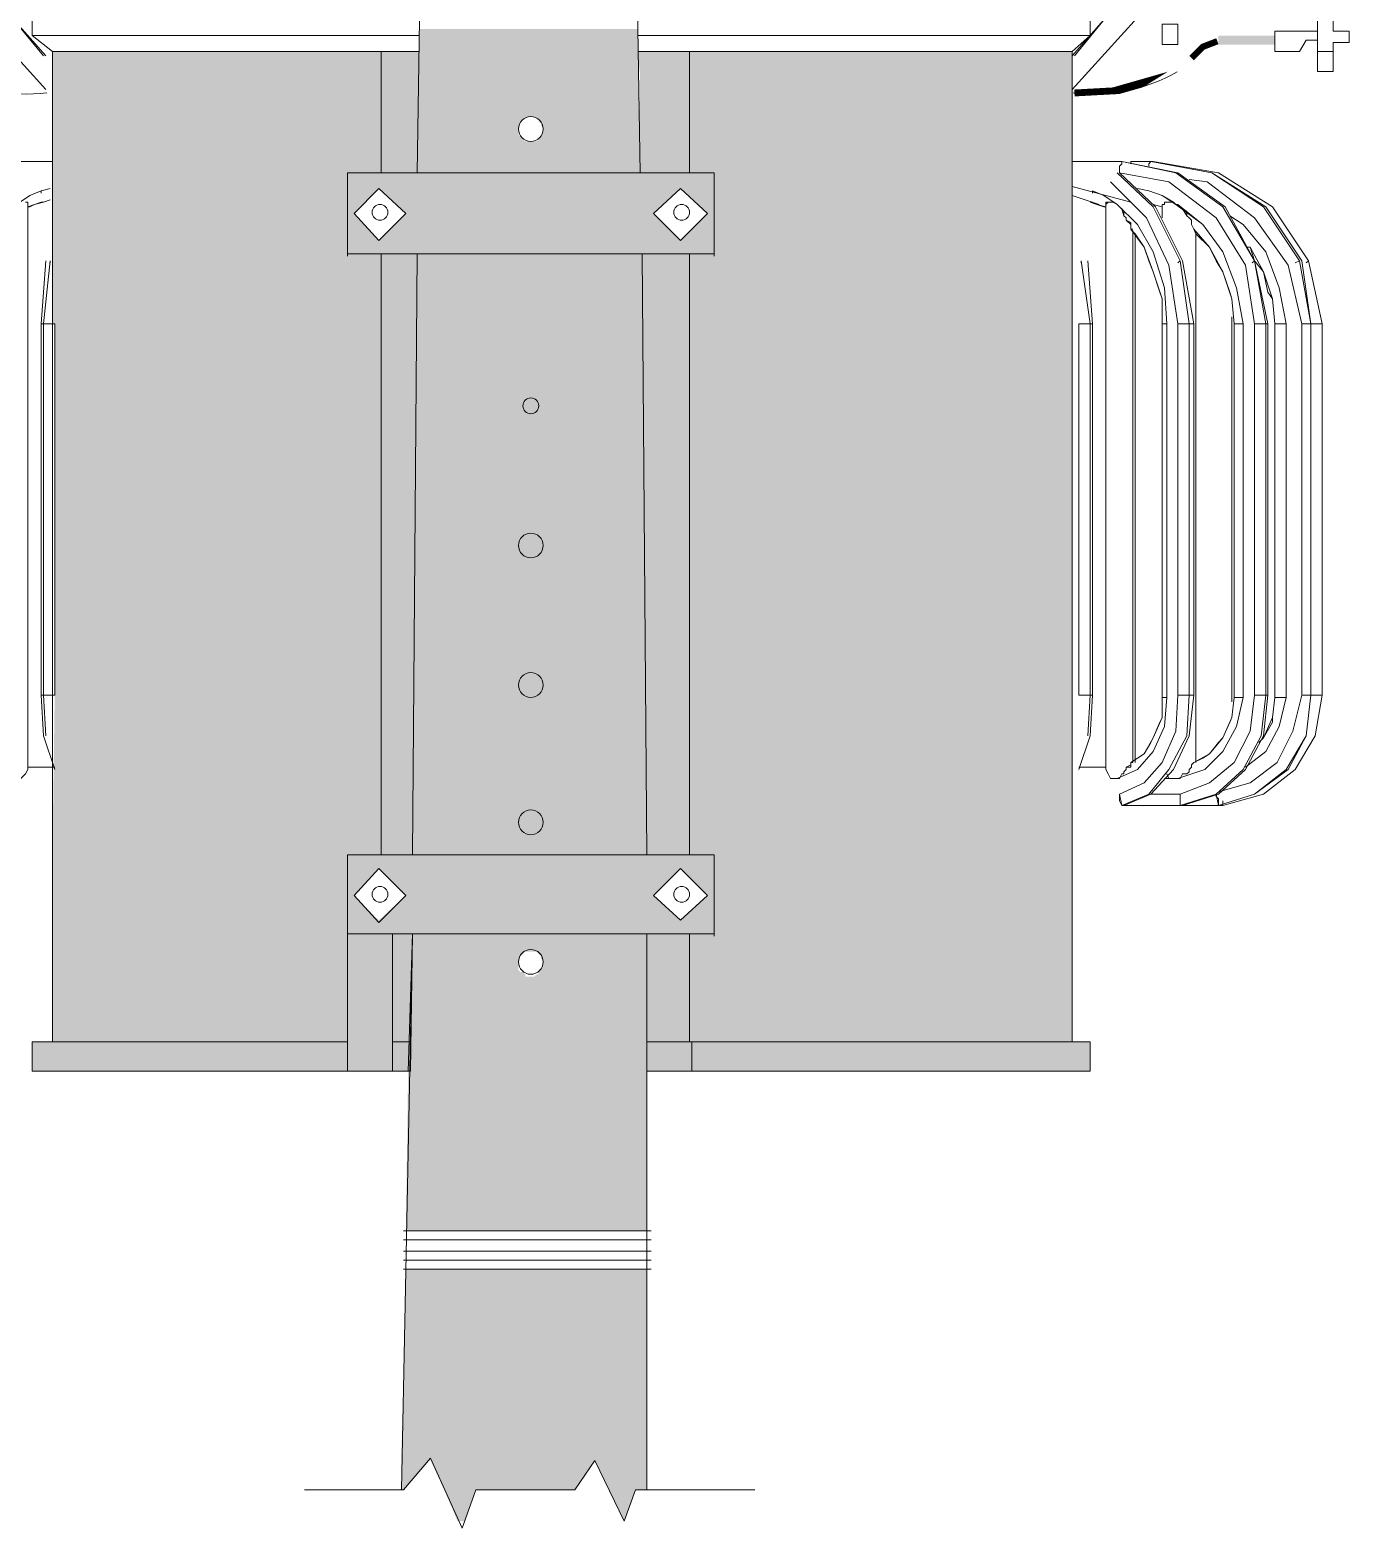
# Model space of a CAD drawing. Header units: millimetres. Extents: x 3949 to 6216, y -1987 to -943.
# Drawn here: x 4936.46 to 4965.07, y -1523.36 to -1490.87 of the extents above; entities that cross this region are included whole.
import ezdxf

# ---------------------------------------------------------------- set-up
doc = ezdxf.new("R2010")
doc.units = ezdxf.units.MM
doc.layers.add('PADRÃO DE ENTRADA', color=7, linetype='Continuous', lineweight=0)

msp = doc.modelspace()

# ---------------------------------------------------------------- linework, layer by layer
at = {"layer": 'PADRÃO DE ENTRADA', "lineweight": 5}
for points in [[(4948.86, -1437.194), (4949.104, -1452.133), (4949.641, -1490.848), (4949.69, -1493.972)], [(4936.752, -1491.434), (4936.069, -1490.604), (4936.752, -1491.434), (4936.069, -1490.604), (4936.801, -1491.434)], [(4936.508, -1490.994), (4936.508, -1490.36), (4936.508, -1490.994)], [(4959.112, -1491.434), (4959.795, -1490.604), (4959.112, -1491.434), (4959.795, -1490.604), (4959.063, -1491.434)], [(4959.454, -1490.994), (4959.454, -1490.36)], [(4964.384, -1490.897), (4963.457, -1490.897), (4963.457, -1491.092), (4963.457, -1491.336), (4963.994, -1491.336), (4964.14, -1491.092), (4964.384, -1491.092)], [(4937.094, -1490.994), (4938.754, -1490.994), (4944.905, -1490.994), (4936.508, -1490.994)], [(4959.063, -1508.423), (4959.063, -1492.654), (4959.063, -1495.73), (4959.063, -1492.654), (4959.063, -1491.824), (4959.063, -1491.336), (4959.454, -1490.994), (4958.917, -1490.994), (4957.208, -1490.994), (4954.816, -1490.994), (4949.641, -1490.994)], [(4937.387, -1491.336), (4936.947, -1491.336), (4936.947, -1491.824), (4936.947, -1492.654), (4936.947, -1494.217), (4936.947, -1512.817), (4936.947, -1508.423), (4936.947, -1512.817), (4936.947, -1508.423)], [(4936.947, -1492.654), (4936.947, -1491.824), (4936.947, -1491.336)], [(4944.075, -1493.972), (4944.075, -1491.336)], [(4959.063, -1491.336), (4958.575, -1491.336), (4956.964, -1491.336), (4954.669, -1491.336), (4949.641, -1491.336)], [(4950.764, -1493.972), (4950.764, -1491.336)], [(4964.384, -1491.336), (4964.726, -1491.336)], [(4936.947, -1493.728), (4936.947, -1492.654), (4936.947, -1493.728)], [(4933.139, -1505.299), (4933.139, -1497.243), (4933.383, -1495.974), (4934.018, -1494.949), (4934.995, -1494.168), (4936.117, -1493.972), (4936.117, -1493.875), (4936.117, -1493.826), (4936.069, -1493.777), (4936.069, -1493.728), (4936.166, -1493.728), (4936.947, -1493.728)], [(4963.018, -1505.299), (4963.018, -1497.243), (4962.822, -1495.974), (4962.188, -1494.949), (4961.162, -1494.168), (4960.088, -1493.972), (4960.088, -1493.875), (4960.088, -1493.826), (4960.137, -1493.777), (4960.137, -1493.728), (4959.063, -1493.728)], [(4959.942, -1493.728), (4960.039, -1493.728), (4960.137, -1493.728), (4959.844, -1493.728)], [(4960.723, -1493.826), (4960.723, -1493.777), (4960.772, -1493.728), (4960.332, -1493.728), (4960.332, -1493.777), (4960.332, -1493.728), (4960.43, -1493.728), (4960.528, -1493.728), (4960.674, -1493.728), (4960.772, -1493.728)], [(4960.821, -1493.728), (4960.772, -1493.728), (4960.821, -1493.728)], [(4960.772, -1493.728), (4962.09, -1493.972), (4960.772, -1493.728)], [(4960.821, -1493.728), (4962.236, -1493.972), (4960.821, -1493.728), (4962.236, -1493.972), (4960.821, -1493.728), (4962.236, -1493.972), (4960.821, -1493.728), (4962.236, -1493.972), (4963.408, -1494.705), (4964.189, -1495.876), (4964.14, -1495.925)], [(4951.301, -1495.779), (4951.301, -1493.972), (4943.343, -1493.972), (4943.343, -1495.779)], [(4961.358, -1505.299), (4961.358, -1497.243), (4961.162, -1495.974), (4960.674, -1494.949), (4959.893, -1494.168)], [(4961.406, -1495.876), (4960.821, -1494.705), (4960.039, -1493.972)], [(4960.088, -1493.972), (4960.869, -1494.705), (4961.455, -1495.876), (4961.699, -1497.243), (4961.699, -1505.299), (4961.699, -1503.297), (4961.699, -1501.296), (4961.699, -1499.294), (4961.699, -1497.243), (4961.602, -1497.243), (4961.406, -1495.876), (4961.358, -1495.925)], [(4961.406, -1507.691), (4962.188, -1507.447), (4962.236, -1507.691), (4962.334, -1507.691), (4963.213, -1507.447), (4963.896, -1506.91), (4964.336, -1506.178), (4963.896, -1506.91), (4964.336, -1506.178), (4964.482, -1505.299), (4964.433, -1505.299), (4964.384, -1505.299), (4964.238, -1505.299), (4964.189, -1505.299), (4964.14, -1505.299), (4964.092, -1505.299), (4964.043, -1505.299), (4964.043, -1497.243), (4963.75, -1495.974), (4963.018, -1494.949), (4961.992, -1494.168), (4961.602, -1494.119)], [(4963.994, -1495.876), (4963.213, -1494.705), (4962.09, -1493.972), (4963.262, -1494.705), (4964.043, -1495.876), (4964.238, -1497.243), (4963.994, -1495.876), (4963.896, -1495.925)], [(4935.873, -1495.095), (4935.873, -1495.046), (4935.922, -1494.998), (4935.922, -1494.949), (4935.971, -1494.9), (4935.971, -1494.802), (4936.069, -1494.754), (4936.117, -1494.705), (4936.166, -1494.656), (4935.678, -1495.095), (4936.166, -1494.656), (4936.459, -1494.461), (4936.703, -1494.363), (4936.703, -1494.412)], [(4936.899, -1494.314), (4936.703, -1494.363)], [(4959.063, -1494.265), (4960.332, -1494.607)], [(4960.332, -1495.095), (4960.332, -1495.046), (4960.235, -1494.998), (4960.235, -1494.949), (4960.186, -1494.9), (4960.186, -1494.802), (4960.137, -1494.754), (4960.088, -1494.705), (4960.039, -1494.656), (4960.479, -1495.095), (4960.039, -1494.656), (4959.747, -1494.461), (4959.502, -1494.363), (4959.502, -1494.412)], [(4961.016, -1494.461), (4961.309, -1494.656), (4961.26, -1494.607), (4961.016, -1494.461), (4960.723, -1494.363), (4960.479, -1494.314)], [(4936.166, -1507.105), (4936.264, -1507.105), (4936.362, -1507.008), (4936.41, -1506.91), (4936.41, -1506.861), (4936.41, -1494.705), (4936.557, -1494.656), (4936.752, -1494.607), (4936.899, -1494.558), (4936.752, -1494.607), (4936.703, -1494.607), (4936.557, -1494.656), (4936.459, -1494.705), (4936.41, -1494.705), (4936.41, -1494.656), (4936.41, -1494.607), (4936.362, -1494.607)], [(4960.039, -1507.105), (4959.893, -1507.105), (4959.844, -1507.008), (4959.795, -1506.91), (4959.795, -1506.861), (4959.795, -1494.705), (4959.6, -1494.656), (4959.454, -1494.607), (4959.502, -1494.607), (4959.6, -1494.656), (4959.747, -1494.705), (4959.795, -1494.705), (4959.795, -1494.656), (4959.795, -1494.607), (4959.844, -1494.607)], [(4959.795, -1494.656), (4959.844, -1494.607), (4959.893, -1494.607), (4959.942, -1494.607), (4960.039, -1494.656)], [(4960.137, -1494.754), (4960.186, -1494.9)], [(4961.065, -1494.607), (4961.065, -1494.656), (4961.016, -1494.656)], [(4961.016, -1494.949), (4961.016, -1494.705), (4961.016, -1494.656), (4961.065, -1494.656), (4961.065, -1494.607), (4961.114, -1494.607), (4961.162, -1494.607), (4961.26, -1494.607)], [(4961.358, -1494.656), (4961.895, -1495.095), (4961.309, -1494.656), (4961.358, -1494.656), (4961.406, -1494.705), (4961.455, -1494.754), (4961.553, -1494.802), (4961.553, -1494.9), (4961.602, -1494.949), (4961.651, -1494.998), (4961.651, -1495.046), (4961.651, -1495.095), (4961.699, -1495.193), (4961.748, -1495.291), (4962.041, -1495.584), (4961.699, -1495.193)], [(4961.455, -1494.754), (4961.553, -1494.9)], [(4960.235, -1494.949), (4960.235, -1494.998), (4960.332, -1495.095), (4960.332, -1495.193), (4960.43, -1495.291), (4960.625, -1495.584), (4960.723, -1495.876), (4960.821, -1496.121), (4960.625, -1495.584), (4960.332, -1495.193), (4960.381, -1495.193)], [(4961.016, -1496.706), (4960.967, -1496.56), (4960.821, -1496.121), (4961.016, -1496.706), (4961.016, -1497.243), (4961.016, -1505.348), (4961.016, -1503.297), (4961.016, -1501.296), (4961.016, -1499.294), (4961.016, -1497.243), (4961.065, -1497.243), (4961.114, -1497.243), (4961.114, -1499.294), (4961.114, -1501.296), (4961.114, -1503.297), (4961.114, -1505.348), (4961.114, -1497.243), (4961.065, -1496.462), (4960.821, -1495.681), (4960.479, -1495.095)], [(4961.065, -1507.105), (4961.309, -1507.105), (4961.358, -1507.105), (4961.943, -1506.91), (4962.334, -1506.519), (4962.627, -1505.982), (4962.773, -1505.348), (4962.773, -1497.243), (4962.627, -1496.462), (4962.334, -1495.681), (4961.895, -1495.095)], [(4961.602, -1494.949), (4961.651, -1494.998), (4961.651, -1495.095)], [(4962.822, -1506.861), (4963.262, -1506.519), (4963.555, -1505.982), (4963.701, -1505.348), (4963.701, -1497.243), (4963.555, -1496.462), (4963.262, -1495.681), (4962.773, -1495.095), (4962.48, -1494.9), (4962.773, -1495.095)], [(4961.016, -1505.787), (4961.016, -1505.348), (4961.065, -1505.348), (4961.114, -1505.348), (4961.065, -1505.982), (4960.821, -1506.519), (4960.479, -1506.91), (4960.039, -1507.105), (4960.088, -1507.105), (4960.137, -1507.008), (4960.186, -1507.008), (4960.186, -1506.959), (4960.235, -1506.91), (4960.235, -1506.861), (4960.332, -1506.861), (4960.332, -1506.812), (4960.332, -1506.763), (4960.479, -1506.666), (4960.625, -1506.568), (4960.332, -1506.763), (4960.381, -1506.763), (4960.381, -1495.242), (4960.381, -1506.763), (4960.381, -1495.242)], [(4960.43, -1506.763), (4960.43, -1495.291), (4960.43, -1506.763)], [(4961.748, -1505.104), (4961.748, -1495.242), (4961.748, -1506.763)], [(4951.301, -1495.73), (4943.343, -1495.73)], [(4944.075, -1508.765), (4944.075, -1495.73)], [(4949.738, -1495.73), (4949.836, -1508.765)], [(4950.764, -1508.765), (4950.764, -1495.73)], [(4962.529, -1505.787), (4962.48, -1505.885), (4962.334, -1506.226), (4962.236, -1506.324), (4962.041, -1506.568), (4962.334, -1506.226), (4962.529, -1505.787), (4962.578, -1505.348), (4962.627, -1505.348), (4962.676, -1505.348), (4962.773, -1505.348), (4962.773, -1503.297), (4962.773, -1501.296), (4962.773, -1499.294), (4962.773, -1497.243), (4962.676, -1497.243), (4962.627, -1497.243), (4962.578, -1497.243), (4962.529, -1496.706), (4962.334, -1496.121), (4962.041, -1495.584), (4962.188, -1495.876), (4962.334, -1496.121), (4962.48, -1496.56), (4962.529, -1496.706)], [(4963.408, -1505.787), (4963.408, -1505.885), (4963.213, -1506.226), (4963.115, -1506.324), (4963.213, -1506.226), (4963.408, -1505.787), (4963.457, -1505.348), (4963.506, -1505.348), (4963.555, -1505.348), (4963.603, -1505.348), (4963.701, -1505.348), (4963.701, -1503.297), (4963.701, -1501.296), (4963.701, -1499.294), (4963.701, -1497.243), (4963.603, -1497.243), (4963.555, -1497.243), (4963.506, -1497.243), (4963.457, -1497.243), (4963.457, -1499.294), (4963.457, -1501.296), (4963.457, -1503.297), (4963.457, -1505.348), (4963.457, -1497.243), (4963.408, -1496.706), (4963.213, -1496.121), (4962.92, -1495.584), (4962.871, -1495.584), (4962.92, -1495.584), (4963.018, -1495.876), (4963.213, -1496.121), (4963.31, -1496.56), (4963.408, -1496.706)], [(4936.801, -1495.876), (4936.703, -1497.243), (4936.703, -1505.299), (4936.703, -1503.297), (4936.703, -1501.296), (4936.703, -1499.294), (4936.703, -1497.243), (4936.752, -1497.243), (4936.899, -1495.876), (4936.899, -1495.925)], [(4959.405, -1495.876), (4959.502, -1497.243), (4959.502, -1505.299), (4959.502, -1503.297), (4959.502, -1501.296), (4959.502, -1499.294), (4959.502, -1497.243), (4959.454, -1497.243), (4959.258, -1495.876), (4959.258, -1495.925)], [(4963.018, -1495.876), (4962.969, -1495.925)], [(4964.043, -1505.299), (4964.043, -1503.297), (4964.043, -1501.296), (4964.043, -1499.294), (4964.043, -1497.243), (4964.092, -1497.243), (4964.14, -1497.243), (4964.189, -1497.243), (4964.238, -1497.243), (4964.238, -1499.294), (4964.238, -1501.296), (4964.238, -1503.297), (4964.238, -1501.296), (4964.238, -1499.294), (4964.238, -1497.243), (4964.384, -1497.243), (4964.433, -1497.243), (4964.482, -1497.243), (4964.482, -1499.294), (4964.482, -1501.296), (4964.482, -1503.297), (4964.482, -1505.299), (4964.482, -1497.243), (4964.189, -1495.876), (4964.482, -1497.243), (4964.189, -1495.876)], [(4961.016, -1505.494), (4961.016, -1497.097)], [(4962.529, -1497.097), (4962.529, -1505.445)], [(4936.996, -1497.243), (4936.996, -1505.299), (4936.996, -1503.297), (4936.996, -1501.296), (4936.996, -1499.294), (4936.996, -1497.243), (4936.899, -1497.243), (4936.85, -1497.243), (4936.801, -1497.243), (4936.752, -1497.243), (4936.752, -1499.294), (4936.752, -1501.296), (4936.752, -1503.297), (4936.752, -1505.299), (4936.752, -1497.243)], [(4959.21, -1497.243), (4959.21, -1505.299), (4959.21, -1503.297), (4959.21, -1501.296), (4959.21, -1499.294), (4959.21, -1497.243), (4959.258, -1497.243), (4959.307, -1497.243), (4959.405, -1497.243), (4959.454, -1497.243), (4959.454, -1499.294), (4959.454, -1501.296), (4959.454, -1503.297), (4959.454, -1505.299), (4959.454, -1497.243)], [(4962.578, -1506.763), (4962.92, -1506.08), (4963.018, -1505.299), (4962.92, -1506.08), (4962.578, -1506.763), (4962.041, -1507.203), (4961.406, -1507.447), (4960.772, -1507.447), (4961.26, -1506.91), (4961.602, -1506.178), (4961.699, -1505.299), (4961.602, -1505.299), (4961.553, -1505.299), (4961.455, -1505.299), (4961.406, -1505.299), (4961.358, -1505.299), (4961.358, -1503.297), (4961.358, -1501.296), (4961.358, -1499.294), (4961.358, -1497.243), (4961.406, -1497.243), (4961.455, -1497.243), (4961.553, -1497.243), (4961.602, -1497.243), (4961.602, -1499.294), (4961.602, -1501.296), (4961.602, -1503.297), (4961.602, -1505.299), (4961.602, -1497.243)], [(4963.262, -1497.243), (4963.262, -1505.299), (4963.262, -1503.297), (4963.262, -1501.296), (4963.262, -1499.294), (4963.262, -1497.243), (4963.213, -1497.243), (4963.164, -1497.243), (4963.115, -1497.243), (4963.018, -1497.243), (4963.018, -1499.294), (4963.018, -1501.296), (4963.018, -1503.297), (4963.018, -1505.299), (4963.115, -1505.299), (4963.164, -1505.299), (4963.213, -1505.299), (4963.262, -1505.299), (4963.31, -1505.299), (4963.213, -1506.178), (4962.822, -1506.91), (4962.236, -1507.447), (4961.455, -1507.691), (4962.236, -1507.691), (4961.455, -1507.691)], [(4936.996, -1505.299), (4936.899, -1505.299), (4936.85, -1505.299), (4936.801, -1505.299), (4936.752, -1505.299), (4936.703, -1505.299), (4936.752, -1506.178), (4936.996, -1506.91)], [(4936.801, -1506.178), (4936.752, -1505.299)], [(4959.21, -1505.299), (4959.258, -1505.299), (4959.307, -1505.299), (4959.405, -1505.299), (4959.454, -1505.299), (4959.502, -1505.299), (4959.454, -1506.178), (4959.21, -1506.91)], [(4959.405, -1506.178), (4959.454, -1505.299)], [(4961.602, -1505.299), (4961.553, -1506.178), (4961.162, -1506.91), (4960.723, -1507.447), (4960.137, -1507.691), (4960.186, -1507.691), (4960.137, -1507.691), (4960.088, -1507.593), (4960.088, -1507.545), (4960.088, -1507.496), (4960.088, -1507.447), (4960.625, -1507.203), (4961.016, -1506.763), (4961.309, -1506.08), (4961.016, -1506.763)], [(4962.334, -1507.691), (4962.334, -1507.593), (4962.334, -1507.691), (4962.236, -1507.691), (4962.236, -1507.593), (4962.236, -1507.545), (4962.188, -1507.496), (4962.188, -1507.447), (4962.773, -1506.91), (4963.164, -1506.178), (4963.262, -1505.299)], [(4964.14, -1506.178), (4964.238, -1505.299), (4964.14, -1506.178)], [(4963.506, -1506.763), (4963.847, -1506.08), (4963.506, -1506.763), (4962.92, -1507.203), (4962.236, -1507.398)], [(4960.332, -1506.812), (4960.235, -1506.861)], [(4961.114, -1507.008), (4961.162, -1507.105), (4961.309, -1507.105), (4961.358, -1507.105), (4961.406, -1507.105), (4961.455, -1507.008), (4961.553, -1507.008), (4961.602, -1506.959), (4961.602, -1506.91), (4961.651, -1506.861), (4961.651, -1506.812), (4961.699, -1506.763)], [(4961.651, -1506.812), (4961.651, -1506.861)], [(4961.602, -1506.91), (4961.602, -1506.959)], [(4960.088, -1507.447), (4960.137, -1507.691)], [(4960.186, -1507.691), (4961.406, -1507.691), (4960.186, -1507.691), (4960.772, -1507.447)], [(4963.018, -1507.447), (4962.236, -1507.691), (4963.018, -1507.447)], [(4959.063, -1508.423), (4959.063, -1512.817), (4959.063, -1508.423)], [(4951.301, -1510.523), (4951.301, -1508.765), (4943.343, -1508.765), (4943.343, -1510.474), (4951.301, -1510.474)], [(4944.759, -1510.474), (4944.515, -1522.532)], [(4949.836, -1510.474), (4949.836, -1522.532)], [(4950.764, -1512.817), (4950.764, -1510.474)], [(4936.508, -1512.817), (4937.094, -1512.817), (4936.508, -1512.817), (4936.508, -1513.452), (4944.319, -1513.452)], [(4937.094, -1512.817), (4938.754, -1512.817), (4937.094, -1512.817)], [(4938.754, -1512.817), (4941.195, -1512.817), (4938.754, -1512.817)], [(4943.343, -1512.817), (4941.195, -1512.817)], [(4944.71, -1512.817), (4944.319, -1512.817)], [(4951.935, -1512.817), (4954.816, -1512.817), (4951.935, -1512.817), (4949.836, -1512.817)], [(4950.812, -1513.452), (4950.812, -1512.817)], [(4959.454, -1512.817), (4958.917, -1512.817), (4957.208, -1512.817), (4958.917, -1512.817), (4959.454, -1512.817), (4959.454, -1513.452), (4958.917, -1513.452), (4959.454, -1513.452)], [(4950.178, -1513.452), (4951.935, -1513.452), (4949.836, -1513.452)], [(4954.816, -1513.452), (4951.935, -1513.452), (4954.816, -1513.452)], [(4944.563, -1516.918), (4949.787, -1516.918)], [(4944.71, -1516.918), (4949.934, -1516.918)], [(4944.563, -1517.113), (4949.787, -1517.113)], [(4944.71, -1517.113), (4949.934, -1517.113)], [(4944.563, -1517.553), (4949.787, -1517.553)], [(4944.71, -1517.553), (4949.934, -1517.553)], [(4944.563, -1517.748), (4949.787, -1517.748)], [(4944.71, -1517.748), (4949.934, -1517.748)], [(4942.415, -1522.532), (4944.563, -1522.532), (4945.149, -1521.849), (4945.833, -1523.362), (4946.126, -1522.532), (4948.274, -1522.532), (4948.713, -1521.898), (4949.348, -1523.216), (4949.592, -1522.532), (4952.179, -1522.532)]]:
    msp.add_lwpolyline(points, dxfattribs=at)
for points in [[(4935.385, -1490.604), (4936.801, -1492.166)], [(4960.479, -1490.604), (4959.063, -1492.166)], [(4964.726, -1491.141), (4965.068, -1491.141), (4965.068, -1490.897), (4964.726, -1490.897), (4964.726, -1490.457), (4964.384, -1490.457), (4964.384, -1491.776), (4964.726, -1491.776)], [(4961.358, -1490.75), (4961.016, -1490.75), (4961.016, -1491.19), (4961.358, -1491.19)], [(4944.905, -1491.336), (4938.998, -1491.336), (4937.436, -1491.336), (4936.947, -1491.336), (4936.508, -1490.994), (4937.094, -1490.994), (4936.508, -1490.994), (4936.947, -1491.336)], [(4961.358, -1493.972), (4962.383, -1494.705), (4963.018, -1495.876), (4962.334, -1494.705), (4961.309, -1493.972), (4960.137, -1493.728)], [(4944.612, -1494.851), (4944.026, -1495.437), (4943.489, -1494.851), (4944.026, -1494.314)], [(4951.154, -1494.851), (4950.568, -1495.437), (4949.982, -1494.851), (4950.568, -1494.314)], [(4959.063, -1494.461), (4959.649, -1494.656)], [(4960.821, -1494.656), (4961.016, -1494.705)], [(4963.31, -1497.243), (4963.31, -1505.299), (4963.31, -1503.297), (4963.31, -1501.296), (4963.31, -1499.294), (4963.31, -1497.243), (4963.262, -1497.243), (4963.018, -1495.876)], [(4962.578, -1503.297), (4962.578, -1501.296), (4962.578, -1499.294), (4962.578, -1497.243), (4962.578, -1505.348)], [(4964.238, -1505.299), (4964.238, -1503.297), (4964.238, -1505.299), (4964.238, -1497.243)], [(4961.309, -1506.08), (4961.358, -1505.299)], [(4963.847, -1506.08), (4964.043, -1505.299)], [(4961.016, -1505.787), (4960.967, -1505.885), (4960.821, -1506.226)], [(4960.821, -1506.226), (4960.625, -1506.568), (4960.772, -1506.324)], [(4963.75, -1506.91), (4963.018, -1507.447), (4963.701, -1506.91), (4964.14, -1506.178)], [(4936.41, -1506.861), (4936.996, -1506.861)], [(4959.795, -1506.861), (4959.21, -1506.861)], [(4961.895, -1506.666), (4961.699, -1506.763), (4962.041, -1506.568)], [(4961.406, -1507.691), (4961.406, -1507.447), (4961.406, -1507.496), (4961.406, -1507.545), (4961.406, -1507.593), (4961.406, -1507.691), (4961.455, -1507.691)], [(4944.612, -1509.644), (4944.026, -1510.23), (4943.489, -1509.644), (4944.026, -1509.058)], [(4951.154, -1509.644), (4950.568, -1510.181), (4949.982, -1509.644), (4950.568, -1509.058)], [(4954.816, -1512.817), (4957.208, -1512.817)], [(4944.71, -1513.452), (4944.319, -1513.452)], [(4957.208, -1513.452), (4954.816, -1513.452)], [(4958.917, -1513.452), (4957.208, -1513.452)], [(4949.787, -1517.357), (4944.563, -1517.357)], [(4949.934, -1517.357), (4944.71, -1517.357)]]:
    msp.add_lwpolyline(points, close=True, dxfattribs=at)
at = {"layer": 'PADRÃO DE ENTRADA', "color": 7, "lineweight": 5}
for points in [[(4944.905, -1490.653), (4944.856, -1493.972)], [(4944.856, -1495.73), (4944.759, -1508.765)], [(4943.343, -1513.452), (4943.343, -1510.474)], [(4944.319, -1513.452), (4944.319, -1510.474)], [(4944.759, -1510.474), (4944.71, -1513.452)]]:
    msp.add_lwpolyline(points, dxfattribs=at)
at = {"layer": 'PADRÃO DE ENTRADA', "lineweight": 0, "const_width": 0.138}
msp.add_lwpolyline([(4962.212, -1491.116), (4961.895, -1491.238), (4961.651, -1491.483)], dxfattribs=at)
at = {"layer": 'PADRÃO DE ENTRADA', "lineweight": 0}
for points in [[(4934.213, -1491.458, 0.176, 0.176, 0), (4934.995, -1491.946, 0.146, 0.146, 0), (4935.849, -1492.19, 0, 0, 0), (4936.752, -1492.239, 0, 0, 0)], [(4959.112, -1492.239, 0.149, 0.149, 0), (4960.015, -1492.19, 0.176, 0.176, 0), (4960.869, -1491.946, 0, 0, 0), (4961.651, -1491.458, 0, 0, 0)]]:
    msp.add_lwpolyline(points, format="xyseb", dxfattribs=at)
at = {"layer": 'PADRÃO DE ENTRADA', "color": 7, "lineweight": 5}
msp.add_lwpolyline([(4944.319, -1510.474), (4944.319, -1513.452), (4944.661, -1513.452), (4944.759, -1510.474)], close=True, dxfattribs=at)
at = {"layer": 'PADRÃO DE ENTRADA', "lineweight": 5}
for centre, radius in [((4947.322, -1493.02), 0.268), ((4944.051, -1494.827), 0.171), ((4950.593, -1494.827), 0.171), ((4947.322, -1499.025), 0.171), ((4947.322, -1502.052), 0.268), ((4947.322, -1505.079), 0.268), ((4947.322, -1508.057), 0.268), ((4944.051, -1509.619), 0.171), ((4950.593, -1509.619), 0.171), ((4947.322, -1511.084), 0.268)]:
    msp.add_circle(centre, radius, dxfattribs=at)
for centre, start, end in [((4936.386, -1488.627), 240.0514, 276.9537), ((4959.527, -1488.627), 263.0446, 299.9503)]:
    msp.add_arc(centre, 3.637, start, end, dxfattribs=at)
at = {"layer": 'PADRÃO DE ENTRADA', "color": 8}
for points in [[(4944.905, -1490.848), (4949.69, -1492.752), (4944.856, -1492.752)], [(4949.641, -1490.848), (4944.905, -1490.848), (4949.69, -1492.752)], [(4947.248, -1492.752), (4947.248, -1492.752), (4944.856, -1492.752)], [(4947.248, -1492.752), (4944.856, -1492.752), (4947.297, -1492.752)], [(4947.248, -1492.752), (4944.856, -1492.752), (4947.2, -1492.801)], [(4944.856, -1492.752), (4947.2, -1492.801), (4944.856, -1492.801)], [(4947.151, -1492.801), (4947.151, -1492.801), (4944.856, -1492.801)], [(4947.151, -1492.801), (4944.856, -1492.801), (4947.2, -1492.801)], [(4947.151, -1492.801), (4944.856, -1492.801), (4947.102, -1492.85)], [(4944.856, -1492.801), (4947.102, -1492.85), (4944.856, -1492.85)], [(4947.102, -1492.85), (4944.856, -1492.85), (4947.102, -1492.898)], [(4944.856, -1492.85), (4947.102, -1492.898), (4944.856, -1492.898)], [(4947.102, -1492.898), (4944.856, -1492.898), (4947.053, -1492.947)], [(4944.856, -1492.898), (4947.053, -1492.947), (4944.856, -1492.947)], [(4947.346, -1492.752), (4949.69, -1492.752), (4947.395, -1492.752)], [(4949.69, -1492.752), (4947.395, -1492.752), (4949.69, -1492.801)], [(4947.395, -1492.752), (4949.69, -1492.801), (4947.444, -1492.801)], [(4947.444, -1492.801), (4949.69, -1492.801), (4947.493, -1492.801)], [(4949.69, -1492.801), (4947.493, -1492.801), (4949.69, -1492.85)], [(4947.493, -1492.801), (4949.69, -1492.85), (4947.493, -1492.85)], [(4949.69, -1492.85), (4947.493, -1492.85), (4949.69, -1492.898)], [(4947.493, -1492.85), (4949.69, -1492.898), (4947.541, -1492.898)], [(4949.69, -1492.898), (4947.541, -1492.898), (4949.69, -1492.947)], [(4947.541, -1492.898), (4949.69, -1492.947), (4947.541, -1492.947)], [(4947.053, -1492.947), (4944.856, -1492.947), (4947.053, -1492.996)], [(4944.856, -1492.947), (4947.053, -1492.996), (4944.856, -1492.996)], [(4947.053, -1492.996), (4944.856, -1492.996), (4947.053, -1493.045)], [(4944.856, -1492.996), (4947.053, -1493.045), (4944.856, -1493.045)], [(4947.053, -1493.045), (4944.856, -1493.045), (4947.053, -1493.094)], [(4944.856, -1493.045), (4947.053, -1493.094), (4944.856, -1493.094)], [(4947.053, -1493.094), (4944.856, -1493.094), (4947.053, -1493.142)], [(4944.856, -1493.094), (4947.053, -1493.142), (4944.856, -1493.142)], [(4947.053, -1493.142), (4944.856, -1493.142), (4947.102, -1493.191)], [(4944.856, -1493.142), (4947.102, -1493.191), (4944.856, -1493.191)], [(4944.856, -1493.191), (4947.102, -1493.191), (4947.102, -1493.191)], [(4947.102, -1493.191), (4947.102, -1493.191), (4944.856, -1493.191)], [(4947.102, -1493.191), (4944.856, -1493.191), (4947.151, -1493.24)], [(4944.856, -1493.191), (4947.151, -1493.24), (4944.856, -1493.24)], [(4947.151, -1493.24), (4944.856, -1493.24), (4947.2, -1493.289)], [(4944.856, -1493.24), (4947.2, -1493.289), (4944.856, -1493.289)], [(4947.493, -1493.24), (4949.69, -1493.289), (4947.444, -1493.289)], [(4947.541, -1493.191), (4949.69, -1493.191), (4947.493, -1493.191)], [(4949.69, -1493.191), (4947.493, -1493.191), (4949.69, -1493.24)], [(4947.493, -1493.191), (4949.69, -1493.24), (4947.493, -1493.24)], [(4949.69, -1493.24), (4947.493, -1493.24), (4949.69, -1493.289)], [(4949.69, -1492.947), (4947.541, -1492.947), (4949.69, -1492.996)], [(4947.541, -1492.947), (4949.69, -1492.996), (4947.59, -1492.996)], [(4947.59, -1493.094), (4949.69, -1493.142), (4947.541, -1493.142)], [(4949.69, -1493.142), (4947.541, -1493.142), (4949.69, -1493.191)], [(4947.541, -1493.142), (4949.69, -1493.191), (4947.541, -1493.191)], [(4949.69, -1492.996), (4947.59, -1492.996), (4949.69, -1493.045)], [(4947.59, -1492.996), (4949.69, -1493.045), (4947.59, -1493.045)], [(4949.69, -1493.045), (4947.59, -1493.045), (4949.69, -1493.094)], [(4947.59, -1493.045), (4949.69, -1493.094), (4947.59, -1493.094)], [(4949.69, -1493.094), (4947.59, -1493.094), (4949.69, -1493.142)], [(4947.248, -1493.289), (4947.248, -1493.289), (4944.856, -1493.289)], [(4947.248, -1493.289), (4944.856, -1493.289), (4947.2, -1493.289)], [(4947.297, -1493.289), (4947.297, -1493.289), (4944.856, -1493.289)], [(4947.297, -1493.289), (4944.856, -1493.289), (4947.248, -1493.289)], [(4949.69, -1493.289), (4944.856, -1493.289), (4949.69, -1493.972)], [(4944.856, -1493.289), (4949.69, -1493.972), (4944.856, -1493.972)], [(4947.395, -1493.289), (4949.69, -1493.289), (4947.346, -1493.289)], [(4947.444, -1493.289), (4949.69, -1493.289), (4947.395, -1493.289)], [(4944.856, -1495.73), (4949.836, -1508.765), (4944.759, -1508.765)], [(4949.738, -1495.73), (4944.856, -1495.73), (4949.836, -1508.765)], [(4944.759, -1510.474), (4949.836, -1510.864), (4944.71, -1510.864)], [(4949.836, -1510.474), (4944.759, -1510.474), (4949.836, -1510.864)], [(4947.297, -1510.864), (4947.297, -1510.864), (4944.71, -1510.864)], [(4947.297, -1510.864), (4944.71, -1510.864), (4947.346, -1510.864)], [(4947.2, -1510.864), (4947.2, -1510.864), (4944.71, -1510.864)], [(4947.2, -1510.864), (4944.71, -1510.864), (4947.297, -1510.864)], [(4944.71, -1510.864), (4947.2, -1510.864), (4947.2, -1510.864)], [(4947.2, -1510.864), (4947.2, -1510.864), (4944.71, -1510.864)], [(4947.2, -1510.864), (4944.71, -1510.864), (4947.151, -1510.913)], [(4944.71, -1510.864), (4947.151, -1510.913), (4944.71, -1510.913)], [(4947.151, -1510.913), (4944.71, -1510.913), (4947.102, -1510.962)], [(4944.71, -1510.913), (4947.102, -1510.962), (4944.71, -1510.962)], [(4947.102, -1510.962), (4944.71, -1510.962), (4947.053, -1511.011)], [(4944.71, -1510.962), (4947.053, -1511.011), (4944.71, -1511.011)], [(4947.053, -1511.011), (4944.71, -1511.011), (4947.053, -1511.06)], [(4944.71, -1511.011), (4947.053, -1511.06), (4944.71, -1511.06)], [(4947.053, -1511.06), (4944.71, -1511.06), (4947.053, -1511.108)], [(4944.71, -1511.06), (4947.053, -1511.108), (4944.71, -1511.108)], [(4947.053, -1511.108), (4944.71, -1511.108), (4947.053, -1511.157)], [(4944.71, -1511.108), (4947.053, -1511.157), (4944.71, -1511.157)], [(4947.346, -1510.864), (4949.836, -1510.864), (4949.836, -1510.864)], [(4949.836, -1510.864), (4949.836, -1510.864), (4947.346, -1510.864)], [(4947.346, -1510.864), (4949.836, -1510.864), (4947.395, -1510.864)], [(4947.395, -1510.864), (4949.836, -1510.864), (4947.444, -1510.864)], [(4949.836, -1510.864), (4947.444, -1510.864), (4949.836, -1510.913)], [(4947.444, -1510.864), (4949.836, -1510.913), (4947.493, -1510.913)], [(4947.493, -1510.913), (4949.836, -1510.913), (4949.836, -1510.913)], [(4949.836, -1510.913), (4949.836, -1510.913), (4947.493, -1510.913)], [(4949.836, -1510.913), (4947.493, -1510.913), (4949.836, -1510.962)], [(4947.493, -1510.913), (4949.836, -1510.962), (4947.541, -1510.962)], [(4949.836, -1510.962), (4947.541, -1510.962), (4949.836, -1511.011)], [(4947.541, -1510.962), (4949.836, -1511.011), (4947.541, -1511.011)], [(4949.836, -1511.011), (4947.541, -1511.011), (4949.836, -1511.06)], [(4947.541, -1511.011), (4949.836, -1511.06), (4947.59, -1511.06)], [(4949.836, -1511.06), (4947.59, -1511.06), (4949.836, -1511.108)], [(4947.59, -1511.06), (4949.836, -1511.108), (4947.59, -1511.108)], [(4949.836, -1511.108), (4947.59, -1511.108), (4949.836, -1511.157)], [(4947.59, -1511.108), (4949.836, -1511.157), (4947.59, -1511.157)], [(4944.71, -1511.401), (4949.836, -1513.452), (4944.661, -1513.452)], [(4947.053, -1511.157), (4944.71, -1511.157), (4947.053, -1511.206)], [(4944.71, -1511.157), (4947.053, -1511.206), (4944.71, -1511.206)], [(4947.053, -1511.206), (4944.71, -1511.206), (4947.053, -1511.255)], [(4944.71, -1511.206), (4947.053, -1511.255), (4944.71, -1511.255)], [(4947.053, -1511.255), (4944.71, -1511.255), (4947.102, -1511.304)], [(4944.71, -1511.255), (4947.102, -1511.304), (4944.71, -1511.304)], [(4947.151, -1511.304), (4947.151, -1511.304), (4944.71, -1511.304)], [(4947.151, -1511.304), (4944.71, -1511.304), (4947.102, -1511.304)], [(4947.151, -1511.304), (4944.71, -1511.304), (4947.2, -1511.353)], [(4944.71, -1511.304), (4947.2, -1511.353), (4944.71, -1511.353)], [(4947.2, -1511.353), (4944.71, -1511.353), (4947.2, -1511.401)], [(4944.71, -1511.353), (4947.2, -1511.401), (4944.71, -1511.401)], [(4947.297, -1511.401), (4947.297, -1511.401), (4944.71, -1511.401)], [(4947.297, -1511.401), (4944.71, -1511.401), (4947.2, -1511.401)], [(4947.346, -1511.401), (4947.346, -1511.401), (4944.71, -1511.401)], [(4947.346, -1511.401), (4944.71, -1511.401), (4947.297, -1511.401)], [(4949.836, -1511.401), (4944.71, -1511.401), (4949.836, -1513.452)], [(4947.395, -1511.401), (4949.836, -1511.401), (4947.346, -1511.401)], [(4947.444, -1511.353), (4949.836, -1511.401), (4947.395, -1511.401)], [(4947.493, -1511.353), (4949.836, -1511.353), (4947.444, -1511.353)], [(4949.836, -1511.353), (4947.444, -1511.353), (4949.836, -1511.401)], [(4947.541, -1511.255), (4949.836, -1511.304), (4947.493, -1511.304)], [(4949.836, -1511.304), (4947.493, -1511.304), (4949.836, -1511.353)], [(4947.493, -1511.304), (4949.836, -1511.353), (4947.493, -1511.353)], [(4947.59, -1511.157), (4949.836, -1511.206), (4947.541, -1511.206)], [(4949.836, -1511.206), (4947.541, -1511.206), (4949.836, -1511.255)], [(4947.541, -1511.206), (4949.836, -1511.255), (4947.541, -1511.255)], [(4949.836, -1511.255), (4947.541, -1511.255), (4949.836, -1511.304)], [(4949.836, -1511.157), (4947.59, -1511.157), (4949.836, -1511.206)], [(4944.661, -1513.452), (4949.836, -1516.918), (4944.612, -1516.918)], [(4949.836, -1513.452), (4944.661, -1513.452), (4949.836, -1516.918)], [(4944.612, -1517.748), (4949.836, -1521.849), (4944.515, -1521.849)], [(4949.836, -1517.748), (4944.612, -1517.748), (4949.836, -1521.849)], [(4945.149, -1521.849), (4944.515, -1521.849), (4944.563, -1522.532)], [(4944.515, -1521.849), (4944.563, -1522.532), (4944.515, -1522.532)], [(4949.836, -1521.849), (4945.149, -1521.849), (4949.836, -1521.898)], [(4945.149, -1521.849), (4949.836, -1521.898), (4945.149, -1521.898)], [(4948.713, -1521.898), (4945.149, -1521.898), (4948.274, -1522.532)], [(4945.149, -1521.898), (4948.274, -1522.532), (4945.442, -1522.532)], [(4949.836, -1521.898), (4948.713, -1521.898), (4949.836, -1522.532)], [(4948.713, -1521.898), (4949.836, -1522.532), (4949.006, -1522.532)], [(4945.442, -1522.532), (4945.735, -1523.216), (4945.882, -1523.216)], [(4945.442, -1522.532), (4946.126, -1522.532), (4945.882, -1523.216)], [(4949.006, -1522.532), (4949.592, -1522.532), (4949.348, -1523.216)]]:
    msp.add_solid(points, dxfattribs=at)
at = {"layer": 'PADRÃO DE ENTRADA', "transparency": 33554559}
for points in [[(4962.236, -1490.994), (4962.236, -1491.19), (4963.457, -1490.994)], [(4962.236, -1491.19), (4963.457, -1490.994), (4963.457, -1491.19)], [(4944.759, -1510.474), (4949.836, -1510.474), (4949.836, -1510.474)], [(4949.836, -1510.474), (4949.836, -1510.474), (4944.759, -1510.474)], [(4943.343, -1512.817), (4936.508, -1512.817), (4943.343, -1513.452)], [(4936.508, -1512.817), (4943.343, -1513.452), (4936.508, -1513.452)], [(4944.71, -1512.817), (4944.319, -1512.817), (4944.661, -1513.452)], [(4944.319, -1512.817), (4944.661, -1513.452), (4944.319, -1513.452)], [(4944.71, -1512.817), (4944.71, -1513.452), (4944.661, -1513.452)], [(4949.836, -1512.817), (4951.935, -1512.817), (4951.935, -1512.817)], [(4951.935, -1512.817), (4949.836, -1512.817), (4951.935, -1513.452)], [(4949.836, -1512.817), (4951.935, -1513.452), (4949.836, -1513.452)], [(4959.454, -1512.817), (4951.935, -1512.817), (4959.454, -1513.452)], [(4951.935, -1512.817), (4959.454, -1513.452), (4951.935, -1513.452)], [(4949.836, -1513.452), (4951.935, -1513.452), (4951.935, -1513.452)], [(4951.935, -1513.452), (4959.454, -1513.452), (4959.454, -1513.452)], [(4959.454, -1513.452), (4959.454, -1513.452), (4951.935, -1513.452)]]:
    msp.add_solid(points, dxfattribs=at)
at = {"layer": 'PADRÃO DE ENTRADA', "color": 9, "true_color": 0xc6c7c9, "transparency": 33554559}
for points in [[(4944.075, -1491.336), (4936.947, -1491.336), (4944.075, -1491.824)], [(4936.947, -1491.336), (4944.075, -1491.824), (4936.947, -1491.824)], [(4944.905, -1491.336), (4944.075, -1491.336), (4944.856, -1493.972)], [(4944.075, -1491.336), (4944.856, -1493.972), (4944.075, -1493.972)], [(4950.764, -1491.336), (4949.641, -1491.336), (4950.764, -1491.824)], [(4949.641, -1491.336), (4950.764, -1491.824), (4949.69, -1491.824)], [(4959.063, -1491.336), (4950.764, -1491.336), (4959.063, -1491.824)], [(4950.764, -1491.336), (4959.063, -1491.824), (4950.764, -1491.824)], [(4944.075, -1491.824), (4936.947, -1491.824), (4944.075, -1492.654)], [(4936.947, -1491.824), (4944.075, -1492.654), (4936.947, -1492.654)], [(4950.764, -1491.824), (4949.69, -1491.824), (4950.764, -1493.972)], [(4949.69, -1491.824), (4950.764, -1493.972), (4949.69, -1493.972)], [(4959.063, -1491.824), (4950.764, -1491.824), (4959.063, -1492.654)], [(4950.764, -1491.824), (4959.063, -1492.654), (4950.764, -1492.654)], [(4944.075, -1492.654), (4936.947, -1492.654), (4944.075, -1493.972)], [(4936.947, -1492.654), (4944.075, -1493.972), (4936.947, -1493.972)], [(4959.063, -1492.654), (4950.764, -1492.654), (4959.063, -1493.972)], [(4950.764, -1492.654), (4959.063, -1493.972), (4950.764, -1493.972)], [(4943.343, -1493.972), (4936.947, -1493.972), (4943.343, -1494.217)], [(4936.947, -1493.972), (4943.343, -1494.217), (4936.947, -1494.217)], [(4951.301, -1493.972), (4943.343, -1493.972), (4951.301, -1494.314)], [(4943.343, -1493.972), (4951.301, -1494.314), (4943.343, -1494.314)], [(4959.063, -1493.972), (4951.301, -1493.972), (4959.063, -1495.73)], [(4951.301, -1493.972), (4959.063, -1495.73), (4951.301, -1495.73)], [(4943.343, -1494.217), (4936.947, -1494.217), (4943.343, -1495.73)], [(4936.947, -1494.217), (4943.343, -1495.73), (4936.947, -1495.73)], [(4943.343, -1494.314), (4950.568, -1494.314), (4950.568, -1494.314)], [(4950.568, -1494.314), (4950.568, -1494.314), (4943.343, -1494.314)], [(4944.026, -1494.314), (4943.343, -1494.314), (4943.489, -1494.851)], [(4943.343, -1494.314), (4943.489, -1494.851), (4943.343, -1494.851)], [(4950.568, -1494.314), (4944.026, -1494.314), (4949.982, -1494.851)], [(4944.026, -1494.314), (4949.982, -1494.851), (4944.612, -1494.851)], [(4951.301, -1494.314), (4950.568, -1494.314), (4951.301, -1494.851)], [(4950.568, -1494.314), (4951.301, -1494.851), (4951.154, -1494.851)], [(4943.343, -1494.851), (4943.489, -1494.851), (4943.489, -1494.851)], [(4943.489, -1494.851), (4943.489, -1494.851), (4943.343, -1494.851)], [(4943.489, -1494.851), (4943.343, -1494.851), (4944.026, -1495.437)], [(4943.343, -1494.851), (4944.026, -1495.437), (4943.343, -1495.437)], [(4944.612, -1494.851), (4950.568, -1495.437), (4944.026, -1495.437)], [(4944.612, -1494.851), (4949.982, -1494.851), (4949.982, -1494.851)], [(4949.982, -1494.851), (4949.982, -1494.851), (4944.612, -1494.851)], [(4949.982, -1494.851), (4944.612, -1494.851), (4950.568, -1495.437)], [(4951.154, -1494.851), (4951.301, -1495.437), (4950.568, -1495.437)], [(4951.154, -1494.851), (4951.301, -1494.851), (4951.301, -1494.851)], [(4951.301, -1494.851), (4951.301, -1494.851), (4951.154, -1494.851)], [(4951.301, -1494.851), (4951.154, -1494.851), (4951.301, -1495.437)], [(4943.343, -1495.437), (4944.026, -1495.437), (4944.026, -1495.437)], [(4944.026, -1495.437), (4944.026, -1495.437), (4943.343, -1495.437)], [(4951.301, -1495.437), (4943.343, -1495.437), (4951.301, -1495.73)], [(4943.343, -1495.437), (4951.301, -1495.73), (4943.343, -1495.73)], [(4944.026, -1495.437), (4951.301, -1495.437), (4951.301, -1495.437)], [(4951.301, -1495.437), (4951.301, -1495.437), (4944.026, -1495.437)], [(4944.075, -1495.73), (4936.947, -1495.73), (4944.075, -1497.243)], [(4936.947, -1495.73), (4944.075, -1497.243), (4936.947, -1497.243)], [(4944.856, -1495.73), (4944.075, -1495.73), (4944.759, -1508.765)], [(4944.075, -1495.73), (4944.759, -1508.765), (4944.075, -1508.765)], [(4950.764, -1495.73), (4949.738, -1495.73), (4950.764, -1508.765)], [(4949.738, -1495.73), (4950.764, -1508.765), (4949.836, -1508.765)], [(4959.063, -1495.73), (4950.764, -1495.73), (4959.063, -1508.423)], [(4950.764, -1495.73), (4959.063, -1508.423), (4950.764, -1508.423)], [(4944.075, -1497.243), (4936.996, -1497.243), (4944.075, -1505.299)], [(4936.996, -1497.243), (4944.075, -1505.299), (4936.996, -1505.299)], [(4936.996, -1505.299), (4944.075, -1508.765), (4936.947, -1508.765)], [(4944.075, -1505.299), (4936.996, -1505.299), (4944.075, -1508.765)], [(4959.063, -1508.423), (4950.764, -1508.423), (4959.063, -1508.765)], [(4950.764, -1508.423), (4959.063, -1508.765), (4950.764, -1508.765)], [(4943.343, -1508.765), (4936.947, -1508.765), (4943.343, -1510.474)], [(4936.947, -1508.765), (4943.343, -1510.474), (4936.947, -1510.474)], [(4951.301, -1508.765), (4943.343, -1508.765), (4951.301, -1509.058)], [(4943.343, -1508.765), (4951.301, -1509.058), (4943.343, -1509.058)], [(4959.063, -1508.765), (4951.301, -1508.765), (4959.063, -1510.474)], [(4951.301, -1508.765), (4959.063, -1510.474), (4951.301, -1510.474)], [(4943.343, -1509.058), (4950.568, -1509.058), (4950.568, -1509.058)], [(4950.568, -1509.058), (4950.568, -1509.058), (4943.343, -1509.058)], [(4944.026, -1509.058), (4943.343, -1509.058), (4943.489, -1509.644)], [(4943.343, -1509.058), (4943.489, -1509.644), (4943.343, -1509.644)], [(4950.568, -1509.058), (4944.026, -1509.058), (4949.982, -1509.644)], [(4944.026, -1509.058), (4949.982, -1509.644), (4944.612, -1509.644)], [(4951.301, -1509.058), (4950.568, -1509.058), (4951.301, -1509.644)], [(4950.568, -1509.058), (4951.301, -1509.644), (4951.154, -1509.644)], [(4943.343, -1509.644), (4943.489, -1509.644), (4943.489, -1509.644)], [(4943.489, -1509.644), (4943.489, -1509.644), (4943.343, -1509.644)], [(4943.489, -1509.644), (4943.343, -1509.644), (4944.026, -1510.181)], [(4943.343, -1509.644), (4944.026, -1510.181), (4943.343, -1510.181)], [(4944.612, -1509.644), (4950.568, -1510.181), (4944.026, -1510.181)], [(4944.612, -1509.644), (4949.982, -1509.644), (4949.982, -1509.644)], [(4949.982, -1509.644), (4949.982, -1509.644), (4944.612, -1509.644)], [(4949.982, -1509.644), (4944.612, -1509.644), (4950.568, -1510.181)], [(4951.154, -1509.644), (4951.301, -1510.181), (4950.568, -1510.181)], [(4951.154, -1509.644), (4951.301, -1509.644), (4951.301, -1509.644)], [(4951.301, -1509.644), (4951.301, -1509.644), (4951.154, -1509.644)], [(4951.301, -1509.644), (4951.154, -1509.644), (4951.301, -1510.181)], [(4944.026, -1510.181), (4943.343, -1510.181), (4944.026, -1510.23)], [(4943.343, -1510.181), (4944.026, -1510.23), (4943.343, -1510.23)], [(4951.301, -1510.23), (4943.343, -1510.23), (4951.301, -1510.474)], [(4943.343, -1510.23), (4951.301, -1510.474), (4943.343, -1510.474)], [(4951.301, -1510.181), (4944.026, -1510.181), (4951.301, -1510.23)], [(4944.026, -1510.181), (4951.301, -1510.23), (4944.026, -1510.23)], [(4943.343, -1510.474), (4936.947, -1510.474), (4943.343, -1512.817)], [(4936.947, -1510.474), (4943.343, -1512.817), (4936.947, -1512.817)], [(4944.319, -1510.474), (4944.759, -1510.474), (4944.759, -1510.474)], [(4944.759, -1510.474), (4944.319, -1510.474), (4944.71, -1512.817)], [(4944.319, -1510.474), (4944.71, -1512.817), (4944.319, -1512.817)], [(4950.764, -1510.474), (4949.836, -1510.474), (4950.764, -1512.817)], [(4949.836, -1510.474), (4950.764, -1512.817), (4949.836, -1512.817)], [(4959.063, -1510.474), (4950.764, -1510.474), (4959.063, -1512.817)], [(4950.764, -1510.474), (4959.063, -1512.817), (4950.764, -1512.817)]]:
    msp.add_solid(points, dxfattribs=at)
at = {"layer": 'PADRÃO DE ENTRADA', "color": 251, "true_color": 0x626366, "transparency": 33554559}
for points in [[(4944.319, -1510.474), (4943.343, -1510.474), (4944.319, -1513.452)], [(4943.343, -1513.452), (4944.319, -1513.452), (4943.343, -1510.474)]]:
    msp.add_solid(points, dxfattribs=at)

doc.saveas('drawing.dxf')
